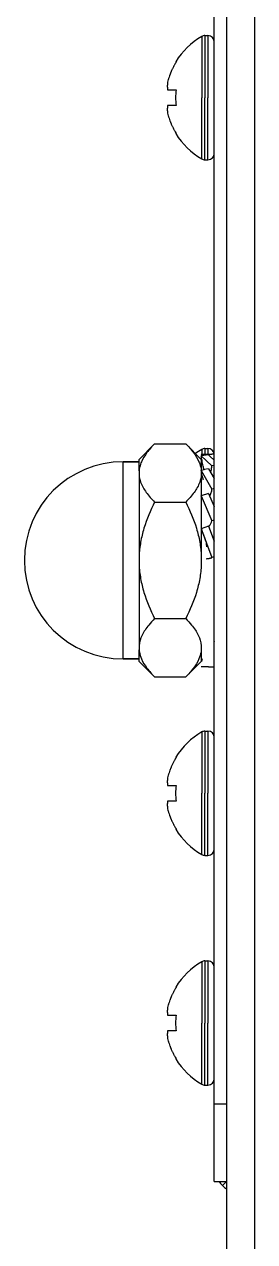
# Model space of a CAD drawing. Header units: millimetres. Extents: x -1584 to 3730, y -1918 to 2655.
# Drawn here: x 1557.2 to 1572, y 85 to 163.4 of the extents above; entities that cross this region are included whole.
import ezdxf

# ---------------------------------------------------------------- set-up
doc = ezdxf.new("R2010")
doc.units = ezdxf.units.MM
doc.header["$LTSCALE"] = 65.395
doc.layers.get('0').update_dxf_attribs({"linetype": 'CONTINUOUS'})
doc.layers.add('ASSI', color=7, linetype='CONTINUOUS')
doc.layers.add('GEOM', color=7, linetype='CONTINUOUS')

msp = doc.modelspace()

# ---------------------------------------------------------------- linework, layer by layer
at = {"linetype": 'Continuous'}
for p, q in [((1566.952, 160.95), (1566.985, 160.95)), ((1566.434, 159.15), (1566.985, 159.15)), ((1566.985, 158.15), (1566.434, 158.15)), ((1566.985, 156.35), (1566.952, 156.35)), ((1564.603, 135.356), (1565.603, 136.356)), ((1565.603, 136.356), (1567.603, 136.356)), ((1567.603, 136.356), (1568.603, 135.356)), ((1568.603, 135.7), (1569.287, 135.7)), ((1569.43, 135.7), (1569.287, 135.7)), ((1564.603, 135.2), (1564.603, 135.355)), ((1564.603, 134.614), (1564.603, 135.2)), ((1568.618, 135.581), (1568.603, 135.579)), ((1568.603, 135.579), (1569.287, 134.936)), ((1568.603, 135.355), (1568.603, 135.2)), ((1568.603, 135.2), (1568.603, 134.646)), ((1569.073, 135.638), (1568.618, 135.581)), ((1569.073, 135.638), (1569.18, 135.537)), ((1569.18, 135.537), (1569.43, 135.302)), ((1569.43, 134.954), (1569.287, 134.936)), ((1564.603, 134.614), (1564.603, 134.345)), ((1564.603, 134.345), (1564.603, 129.119)), ((1568.78, 134.688), (1568.603, 134.646)), ((1568.603, 134.646), (1569.287, 133.438)), ((1568.603, 134.614), (1568.603, 134.345)), ((1568.603, 134.345), (1568.603, 133.015)), ((1568.796, 134.692), (1568.78, 134.688)), ((1569.073, 134.756), (1568.796, 134.692)), ((1569.073, 134.756), (1569.43, 134.126)), ((1569.43, 133.472), (1569.287, 133.438)), ((1565.603, 132.603), (1567.603, 132.603)), ((1569.073, 133.163), (1568.603, 133.015)), ((1568.649, 132.801), (1568.603, 133.015)), ((1568.603, 133.015), (1569.287, 131.387)), ((1568.603, 133.015), (1568.603, 132.801)), ((1568.603, 132.801), (1568.603, 130.881)), ((1569.073, 133.163), (1569.43, 132.313)), ((1569.073, 131.049), (1568.603, 130.881)), ((1569.073, 131.049), (1569.43, 130.083)), ((1569.43, 131.432), (1569.287, 131.387)), ((1568.603, 130.881), (1569.287, 129.03)), ((1568.603, 130.852), (1568.603, 129.119)), ((1564.603, 129.119), (1564.603, 128.581)), ((1568.603, 129.119), (1568.603, 128.581)), ((1569.43, 129.081), (1569.287, 129.03)), ((1564.603, 128.581), (1564.603, 123.355)), ((1565.603, 125.097), (1567.603, 125.097)), ((1564.603, 123.355), (1564.603, 123.086)), ((1568.603, 123.355), (1568.603, 123.086)), ((1569.422, 123.645), (1569.43, 123.631)), ((1564.603, 122.5), (1564.603, 123.086)), ((1564.603, 122.345), (1564.603, 122.5)), ((1564.603, 122.344), (1565.603, 121.344)), ((1567.603, 121.344), (1568.603, 122.344)), ((1568.603, 123.086), (1568.603, 122.5)), ((1568.603, 122.5), (1568.603, 122.345)), ((1569.073, 122), (1568.603, 122)), ((1569.073, 122), (1569.43, 122)), ((1565.603, 121.344), (1567.603, 121.344)), ((1566.952, 116.15), (1566.985, 116.15)), ((1566.434, 114.35), (1566.985, 114.35)), ((1566.985, 113.35), (1566.434, 113.35)), ((1566.985, 111.55), (1566.952, 111.55)), ((1566.952, 101.35), (1566.985, 101.35)), ((1566.434, 99.55), (1566.985, 99.55)), ((1566.985, 98.55), (1566.434, 98.55)), ((1566.985, 96.75), (1566.952, 96.75))]:
    msp.add_line(p, q, dxfattribs=at)
msp.add_lwpolyline([(1568.61, 130.852), (1568.664, 130.703), (1568.736, 130.505), (1568.8, 130.326), (1568.853, 130.17), (1568.889, 130.056), (1568.909, 129.977), (1568.92, 129.915), (1568.926, 129.86), (1568.929, 129.798), (1568.93, 129.722)], dxfattribs=at)
for centre, radius, start, end in [((1571.033, 158.466), 4.75, 151.03163, 151.99262), ((1571.037, 158.463), 4.755, 148.46592, 151.0313), ((1570.973, 158.49), 4.684, 161.53495, 162.62273), ((1570.991, 158.484), 4.704, 159.48126, 161.53441), ((1571.001, 158.48), 4.715, 158.99775, 159.4819), ((1571.009, 158.477), 4.723, 157.45244, 158.99746), ((1571.015, 158.474), 4.73, 156.68262, 157.45262), ((1571.02, 158.472), 4.735, 155.4278, 156.68253), ((1571.024, 158.47), 4.74, 154.45979, 155.42782), ((1571.028, 158.468), 4.744, 153.3188, 154.45978), ((1571.031, 158.467), 4.747, 151.99259, 153.31875), ((1568.372, 159.4), 1.954, 178.00369, 179.07382), ((1568.369, 159.4), 1.95, 179.07411, 180.19949), ((1568.369, 159.4), 1.951, 180.19954, 181.15407), ((1568.373, 159.4), 1.955, 181.15446, 182.37669), ((1568.378, 159.4), 1.959, 176.97715, 178.00366), ((1568.38, 159.4), 1.962, 182.37652, 183.21587), ((1568.388, 159.399), 1.97, 175.71404, 176.97664), ((1568.391, 159.401), 1.973, 183.21665, 184.6016), ((1568.4, 159.398), 1.982, 174.86274, 175.71439), ((1568.403, 159.402), 1.985, 184.6009, 185.25576), ((1568.423, 159.396), 2.005, 172.72561, 174.85983), ((1568.424, 159.404), 2.006, 185.2585, 187.27409), ((1570.927, 158.503), 4.637, 163.60363, 165.68242), ((1570.957, 158.494), 4.669, 162.62279, 163.60512), ((1570.737, 158.649), 3.786, 172.40134, 179.99114), ((1570.737, 158.651), 3.786, 180.00886, 187.59866), ((1568.373, 157.9), 1.955, 177.62337, 178.84548), ((1568.369, 157.9), 1.951, 178.84587, 179.80052), ((1568.369, 157.9), 1.951, 179.80058, 180.92582), ((1568.371, 157.9), 1.953, 180.92611, 181.99638), ((1568.378, 157.9), 1.96, 181.99641, 183.02279), ((1568.38, 157.9), 1.962, 176.78409, 177.62352), ((1568.391, 157.899), 1.973, 175.39843, 176.78331), ((1568.388, 157.901), 1.97, 183.0233, 184.28602), ((1568.403, 157.898), 1.985, 174.74422, 175.39912), ((1568.4, 157.902), 1.982, 184.28565, 185.13722), ((1568.424, 157.896), 2.006, 172.72591, 174.7415), ((1568.423, 157.904), 2.005, 185.14015, 187.27441), ((1570.927, 158.797), 4.637, 194.31758, 196.39637), ((1570.957, 158.806), 4.669, 196.39488, 197.37721), ((1570.973, 158.81), 4.684, 197.37727, 198.46505), ((1570.991, 158.816), 4.704, 198.46559, 200.51874), ((1571.001, 158.82), 4.715, 200.5181, 201.00225), ((1571.009, 158.823), 4.723, 201.00254, 202.54756), ((1571.015, 158.826), 4.73, 202.54738, 203.31738), ((1571.02, 158.828), 4.735, 203.31747, 204.5722), ((1571.024, 158.83), 4.74, 204.57218, 205.5402), ((1571.028, 158.832), 4.744, 205.54022, 206.6812), ((1571.031, 158.833), 4.747, 206.68125, 208.00741), ((1571.033, 158.834), 4.75, 208.00738, 208.96837), ((1571.037, 158.837), 4.755, 208.9687, 211.53408), ((1570.848, 135.774), 2.247, 181.8867, 184.93785), ((1566.983, 134.48), 1.626, 4.72426, 5.82518), ((1570.04, 134.703), 1.438, 182.26163, 183.59269), ((1572.602, 128.422), 4.381, 143.34075, 143.52992), ((1577.125, 125.052), 10.022, 143.14813, 143.32328), ((1571.267, 121.974), 2.67, 168.59589, 172.03821), ((1571.037, 113.663), 4.755, 148.46592, 151.0313), ((1570.991, 113.684), 4.704, 159.48126, 161.53441), ((1571.001, 113.68), 4.715, 158.99775, 159.4819), ((1571.009, 113.677), 4.723, 157.45244, 158.99746), ((1571.015, 113.674), 4.73, 156.68262, 157.45262), ((1571.02, 113.672), 4.735, 155.4278, 156.68253), ((1571.024, 113.67), 4.74, 154.45979, 155.42782), ((1571.028, 113.668), 4.744, 153.3188, 154.45978), ((1571.031, 113.667), 4.747, 151.99259, 153.31875), ((1571.033, 113.666), 4.75, 151.03163, 151.99262), ((1568.372, 114.6), 1.954, 178.00369, 179.07382), ((1568.369, 114.6), 1.95, 179.07411, 180.19949), ((1568.369, 114.6), 1.951, 180.19954, 181.15407), ((1568.373, 114.6), 1.955, 181.15446, 182.37669), ((1568.378, 114.6), 1.959, 176.97715, 178.00366), ((1568.38, 114.6), 1.962, 182.37652, 183.21587), ((1568.388, 114.599), 1.97, 175.71404, 176.97664), ((1568.391, 114.601), 1.973, 183.21665, 184.6016), ((1568.4, 114.598), 1.982, 174.86274, 175.71439), ((1568.423, 114.596), 2.005, 172.72561, 174.85983), ((1570.927, 113.703), 4.637, 163.60363, 165.68242), ((1570.957, 113.694), 4.669, 162.62279, 163.60512), ((1570.973, 113.69), 4.684, 161.53495, 162.62273), ((1568.403, 114.602), 1.985, 184.6009, 185.25576), ((1568.424, 114.604), 2.006, 185.2585, 187.27409), ((1570.737, 113.849), 3.786, 172.40134, 179.99114), ((1570.737, 113.851), 3.786, 180.00886, 187.59866), ((1568.373, 113.1), 1.955, 177.62337, 178.84548), ((1568.369, 113.1), 1.951, 178.84587, 179.80052), ((1568.369, 113.1), 1.951, 179.80058, 180.92582), ((1568.371, 113.1), 1.953, 180.92611, 181.99638), ((1568.378, 113.1), 1.96, 181.99641, 183.02279), ((1568.38, 113.1), 1.962, 176.78409, 177.62352), ((1568.391, 113.099), 1.973, 175.39843, 176.78331), ((1568.388, 113.101), 1.97, 183.0233, 184.28602), ((1568.403, 113.098), 1.985, 174.74422, 175.39912), ((1568.4, 113.102), 1.982, 184.28565, 185.13722), ((1568.424, 113.096), 2.006, 172.72591, 174.7415), ((1568.423, 113.104), 2.005, 185.14015, 187.27441), ((1570.927, 113.997), 4.637, 194.31758, 196.39637), ((1570.957, 114.006), 4.669, 196.39488, 197.37721), ((1570.973, 114.01), 4.684, 197.37727, 198.46505), ((1570.991, 114.016), 4.704, 198.46559, 200.51874), ((1571.001, 114.02), 4.715, 200.5181, 201.00225), ((1571.009, 114.023), 4.723, 201.00254, 202.54756), ((1571.015, 114.026), 4.73, 202.54738, 203.31738), ((1571.02, 114.028), 4.735, 203.31747, 204.5722), ((1571.024, 114.03), 4.74, 204.57218, 205.5402), ((1571.028, 114.032), 4.744, 205.54022, 206.6812), ((1571.031, 114.033), 4.747, 206.68125, 208.00741), ((1571.033, 114.034), 4.75, 208.00738, 208.96837), ((1571.037, 114.037), 4.755, 208.9687, 211.53408), ((1571.033, 98.866), 4.75, 151.03163, 151.99262), ((1571.037, 98.863), 4.755, 148.46592, 151.0313), ((1570.973, 98.89), 4.684, 161.53495, 162.62273), ((1570.991, 98.884), 4.704, 159.48126, 161.53441), ((1571.001, 98.88), 4.715, 158.99775, 159.4819), ((1571.009, 98.877), 4.723, 157.45244, 158.99746), ((1571.015, 98.874), 4.73, 156.68262, 157.45262), ((1571.02, 98.872), 4.735, 155.4278, 156.68253), ((1571.024, 98.87), 4.74, 154.45979, 155.42782), ((1571.028, 98.868), 4.744, 153.3188, 154.45978), ((1571.031, 98.867), 4.747, 151.99259, 153.31875), ((1568.372, 99.8), 1.954, 178.00369, 179.07382), ((1568.369, 99.8), 1.95, 179.07411, 180.19949), ((1568.369, 99.8), 1.951, 180.19954, 181.15407), ((1568.373, 99.8), 1.955, 181.15446, 182.37669), ((1568.378, 99.8), 1.959, 176.97715, 178.00366), ((1568.38, 99.8), 1.962, 182.37652, 183.21587), ((1568.388, 99.799), 1.97, 175.71404, 176.97664), ((1568.391, 99.801), 1.973, 183.21665, 184.6016), ((1568.4, 99.798), 1.982, 174.86274, 175.71439), ((1568.403, 99.802), 1.985, 184.6009, 185.25576), ((1568.423, 99.796), 2.005, 172.72561, 174.85983), ((1568.424, 99.804), 2.006, 185.2585, 187.27409), ((1570.927, 98.903), 4.637, 163.60363, 165.68242), ((1570.957, 98.894), 4.669, 162.62279, 163.60512), ((1570.737, 99.049), 3.786, 172.40134, 179.99114), ((1570.737, 99.051), 3.786, 180.00886, 187.59866), ((1568.373, 98.3), 1.955, 177.62337, 178.84548), ((1568.369, 98.3), 1.951, 178.84587, 179.80052), ((1568.369, 98.3), 1.951, 179.80058, 180.92582), ((1568.371, 98.3), 1.953, 180.92611, 181.99638), ((1568.378, 98.3), 1.96, 181.99641, 183.02279), ((1568.38, 98.3), 1.962, 176.78409, 177.62352), ((1568.391, 98.299), 1.973, 175.39843, 176.78331), ((1568.388, 98.301), 1.97, 183.0233, 184.28602), ((1568.403, 98.298), 1.985, 174.74422, 175.39912), ((1568.4, 98.302), 1.982, 184.28565, 185.13722), ((1568.424, 98.296), 2.006, 172.72591, 174.7415), ((1568.423, 98.304), 2.005, 185.14015, 187.27441), ((1570.927, 99.197), 4.637, 194.31758, 196.39637), ((1570.957, 99.206), 4.669, 196.39488, 197.37721), ((1570.973, 99.21), 4.684, 197.37727, 198.46505), ((1570.991, 99.216), 4.704, 198.46559, 200.51874), ((1571.001, 99.22), 4.715, 200.5181, 201.00225), ((1571.009, 99.223), 4.723, 201.00254, 202.54756), ((1571.015, 99.226), 4.73, 202.54738, 203.31738), ((1571.02, 99.228), 4.735, 203.31747, 204.5722), ((1571.024, 99.23), 4.74, 204.57218, 205.5402), ((1571.028, 99.232), 4.744, 205.54022, 206.6812), ((1571.031, 99.233), 4.747, 206.68125, 208.00741), ((1571.033, 99.234), 4.75, 208.00738, 208.96837), ((1571.037, 99.237), 4.755, 208.9687, 211.53408)]:
    msp.add_arc(centre, radius, start, end, dxfattribs=at)
for points, knots in [([(1565.603, 136.356), (1565.426, 136.178), (1565.104, 135.822), (1564.847, 135.411), (1564.756, 135.2)], [0, 0, 0, 0, 0.522184, 1, 1, 1, 1]), ([(1567.603, 136.356), (1567.78, 136.178), (1568.102, 135.822), (1568.359, 135.411), (1568.45, 135.2)], [0, 0, 0, 0, 0.522184, 1, 1, 1, 1]), ([(1564.756, 135.2), (1564.735, 135.153), (1564.661, 134.964), (1564.615, 134.764), (1564.603, 134.614)], [0, 0, 0, 0, 0.256838, 1, 1, 1, 1]), ([(1568.45, 135.2), (1568.47, 135.155), (1568.54, 134.976), (1568.586, 134.787), (1568.6, 134.645)], [0, 0, 0, 0, 0.256561, 1, 1, 1, 1]), ([(1568.622, 135.356), (1568.62, 135.374), (1568.61, 135.448), (1568.605, 135.523), (1568.603, 135.579)], [0, 0, 0, 0, 0.244792, 1, 1, 1, 1]), ([(1568.678, 135.067), (1568.673, 135.09), (1568.651, 135.186), (1568.633, 135.283), (1568.622, 135.356)], [0, 0, 0, 0, 0.245689, 1, 1, 1, 1]), ([(1568.78, 134.688), (1568.772, 134.719), (1568.736, 134.845), (1568.701, 134.971), (1568.678, 135.067)], [0, 0, 0, 0, 0.245514, 1, 1, 1, 1]), ([(1569.206, 134.523), (1569.217, 134.559), (1569.254, 134.694), (1569.282, 134.833), (1569.287, 134.936)], [0, 0, 0, 0, 0.265232, 1, 1, 1, 1]), ([(1564.603, 134.345), (1564.616, 134.191), (1564.708, 133.79), (1565.055, 133.192), (1565.407, 132.798), (1565.603, 132.603)], [0, 0, 0, 0, 0.227076, 0.594171, 1, 1, 1, 1]), ([(1568.603, 134.345), (1568.59, 134.191), (1568.498, 133.79), (1568.151, 133.192), (1567.799, 132.798), (1567.603, 132.603)], [0, 0, 0, 0, 0.227076, 0.594171, 1, 1, 1, 1]), ([(1568.645, 134.35), (1568.64, 134.37), (1568.621, 134.457), (1568.609, 134.546), (1568.605, 134.613)], [0, 0, 0, 0, 0.241658, 1, 1, 1, 1]), ([(1568.744, 134.02), (1568.735, 134.046), (1568.698, 134.155), (1568.664, 134.265), (1568.645, 134.35)], [0, 0, 0, 0, 0.245261, 1, 1, 1, 1]), ([(1569.15, 132.982), (1569.183, 133.06), (1569.243, 133.207), (1569.282, 133.364), (1569.287, 133.438)], [0, 0, 0, 0, 0.531204, 1, 1, 1, 1]), ([(1565.603, 132.603), (1565.331, 132.059), (1564.974, 131.213), (1564.684, 130.03), (1564.615, 129.423), (1564.603, 129.119)], [0, 0, 0, 0, 0.499772, 0.7499, 1, 1, 1, 1]), ([(1567.603, 132.603), (1567.875, 132.059), (1568.232, 131.213), (1568.522, 130.03), (1568.59, 129.423), (1568.603, 129.119)], [0, 0, 0, 0, 0.499772, 0.7499, 1, 1, 1, 1]), ([(1569.105, 131.062), (1569.147, 131.118), (1569.221, 131.216), (1569.281, 131.332), (1569.287, 131.387)], [0, 0, 0, 0, 0.551553, 1, 1, 1, 1]), ([(1568.93, 128.939), (1568.93, 128.946), (1568.943, 128.955), (1568.961, 128.96), (1568.992, 128.966), (1569.038, 128.972), (1569.099, 128.98), (1569.161, 128.991), (1569.217, 129.003), (1569.258, 129.016), (1569.282, 129.024), (1569.287, 129.03)], [0, 0, 0, 0, 0.05522, 0.100344, 0.157888, 0.303527, 0.47448, 0.651117, 0.811552, 0.93397, 1, 1, 1, 1]), ([(1564.603, 128.581), (1564.615, 128.277), (1564.684, 127.67), (1564.974, 126.487), (1565.331, 125.641), (1565.603, 125.097)], [0, 0, 0, 0, 0.2501, 0.500228, 1, 1, 1, 1]), ([(1568.603, 128.581), (1568.59, 128.277), (1568.522, 127.67), (1568.232, 126.487), (1567.875, 125.641), (1567.603, 125.097)], [0, 0, 0, 0, 0.2501, 0.500228, 1, 1, 1, 1]), ([(1565.603, 125.097), (1565.47, 124.965), (1565.252, 124.729), (1564.983, 124.371), (1564.733, 123.944), (1564.622, 123.589), (1564.603, 123.355)], [0, 0, 0, 0, 0.274764, 0.470176, 0.655695, 1, 1, 1, 1]), ([(1567.603, 125.097), (1567.735, 124.965), (1567.954, 124.729), (1568.222, 124.371), (1568.473, 123.944), (1568.584, 123.589), (1568.603, 123.355)], [0, 0, 0, 0, 0.274764, 0.470176, 0.655695, 1, 1, 1, 1]), ([(1564.603, 123.086), (1564.607, 123.037), (1564.633, 122.836), (1564.695, 122.64), (1564.756, 122.5)], [0, 0, 0, 0, 0.244962, 1, 1, 1, 1]), ([(1564.756, 122.5), (1564.847, 122.289), (1565.104, 121.878), (1565.426, 121.522), (1565.603, 121.344)], [0, 0, 0, 0, 0.477816, 1, 1, 1, 1]), ([(1568.45, 122.5), (1568.359, 122.289), (1568.102, 121.878), (1567.78, 121.522), (1567.603, 121.344)], [0, 0, 0, 0, 0.477816, 1, 1, 1, 1]), ([(1568.603, 123.086), (1568.599, 123.037), (1568.573, 122.836), (1568.511, 122.64), (1568.45, 122.5)], [0, 0, 0, 0, 0.244962, 1, 1, 1, 1])]:
    msp.add_open_spline(points, degree=3, knots=knots, dxfattribs=at)
at = {"layer": 'ASSI', "linetype": 'Continuous'}
for p, q in [((1568.628, 162.595), (1568.628, 158.65)), ((1568.83, 162.65), (1569.03, 162.65)), ((1568.83, 162.65), (1568.83, 158.65)), ((1569.03, 162.65), (1569.03, 158.65)), ((1568.628, 154.705), (1568.628, 158.65)), ((1568.83, 154.65), (1568.83, 158.65)), ((1569.03, 154.65), (1569.03, 158.65)), ((1568.83, 154.65), (1569.03, 154.65)), ((1568.628, 135.995), (1568.628, 135.7)), ((1568.83, 136.05), (1569.03, 136.05)), ((1568.83, 136.05), (1568.83, 135.7)), ((1569.03, 136.05), (1569.03, 135.7)), ((1569.03, 135.7), (1569.03, 135.638)), ((1568.628, 135.356), (1568.628, 135.2)), ((1568.628, 117.795), (1568.628, 113.85)), ((1568.83, 117.85), (1569.03, 117.85)), ((1568.83, 117.85), (1568.83, 113.85)), ((1569.03, 117.85), (1569.03, 113.85)), ((1568.628, 109.905), (1568.628, 113.85)), ((1568.83, 109.85), (1568.83, 113.85)), ((1569.03, 109.85), (1569.03, 113.85)), ((1568.83, 109.85), (1569.03, 109.85)), ((1568.628, 102.995), (1568.628, 99.05)), ((1568.83, 103.05), (1569.03, 103.05)), ((1568.83, 103.05), (1568.83, 99.05)), ((1569.03, 103.05), (1569.03, 99.05)), ((1568.628, 95.105), (1568.628, 99.05)), ((1568.83, 95.05), (1568.83, 99.05)), ((1569.03, 95.05), (1569.03, 99.05)), ((1568.83, 95.05), (1569.03, 95.05))]:
    msp.add_line(p, q, dxfattribs=at)
for centre, radius, start, end in [((1571.05, 158.451), 4.8, 120.30118, 148.4026), ((1568.83, 162.25), 0.4, 90, 120.30118), ((1569.03, 162.25), 0.4, 0, 90), ((1571.05, 158.451), 4.8, 148.4026, 148.54207), ((1571.05, 158.849), 4.8, 211.45793, 211.5974), ((1571.05, 158.849), 4.8, 211.5974, 239.69882), ((1568.83, 155.05), 0.4, 239.69882, 270), ((1569.03, 155.05), 0.4, 270, 360), ((1571.05, 131.851), 4.8, 120.30118, 125.99454), ((1568.83, 135.65), 0.4, 90, 120.30118), ((1569.03, 135.65), 0.4, 7.34942, 90), ((1571.05, 113.651), 4.8, 120.30118, 148.4026), ((1568.83, 117.45), 0.4, 90, 120.30118), ((1569.03, 117.45), 0.4, 0, 90), ((1571.05, 113.651), 4.8, 148.4026, 148.54207), ((1571.05, 114.049), 4.8, 211.45793, 211.5974), ((1571.05, 114.049), 4.8, 211.5974, 239.69882), ((1568.83, 110.25), 0.4, 239.69882, 270), ((1569.03, 110.25), 0.4, 270, 360), ((1571.05, 98.851), 4.8, 120.30118, 148.4026), ((1568.83, 102.65), 0.4, 90, 120.30118), ((1569.03, 102.65), 0.4, 0, 90), ((1571.05, 98.851), 4.8, 148.4026, 148.54207), ((1571.05, 99.249), 4.8, 211.45793, 211.5974), ((1571.05, 99.249), 4.8, 211.5974, 239.69882), ((1568.83, 95.45), 0.4, 239.69882, 270), ((1569.03, 95.45), 0.4, 270, 360)]:
    msp.add_arc(centre, radius, start, end, dxfattribs=at)
at = {"layer": 'GEOM', "linetype": 'Continuous'}
for p, q in [((1570.23, 982.35), (1570.23, -137.15)), ((1572.03, 970.399), (1572.03, -137.15)), ((1569.43, 93.85), (1569.43, 283.35)), ((1564.603, 135.2), (1563.58, 135.2)), ((1563.58, 135.2), (1564.603, 135.2)), ((1563.58, 122.5), (1563.58, 135.2)), ((1568.654, 135.2), (1568.603, 135.2)), ((1568.603, 135.2), (1568.654, 135.2)), ((1564.603, 122.5), (1563.58, 122.5)), ((1563.58, 122.5), (1564.603, 122.5)), ((1569.43, 88.85), (1569.43, 93.85)), ((1569.43, 93.85), (1570.23, 93.85)), ((1569.43, 88.85), (1570.23, 88.85)), ((1570.23, 88.85), (1569.957, 88.577))]:
    msp.add_line(p, q, dxfattribs=at)
for centre, radius, start, end in [((1563.58, 128.85), 6.35, 90, 180), ((1563.58, 128.85), 6.35, 180, 270), ((1571.23, 89.85), 1.8, 213.79446, 225), ((1571.23, 89.85), 1.8, 225, 236.20554)]:
    msp.add_arc(centre, radius, start, end, dxfattribs=at)

doc.saveas('drawing.dxf')
